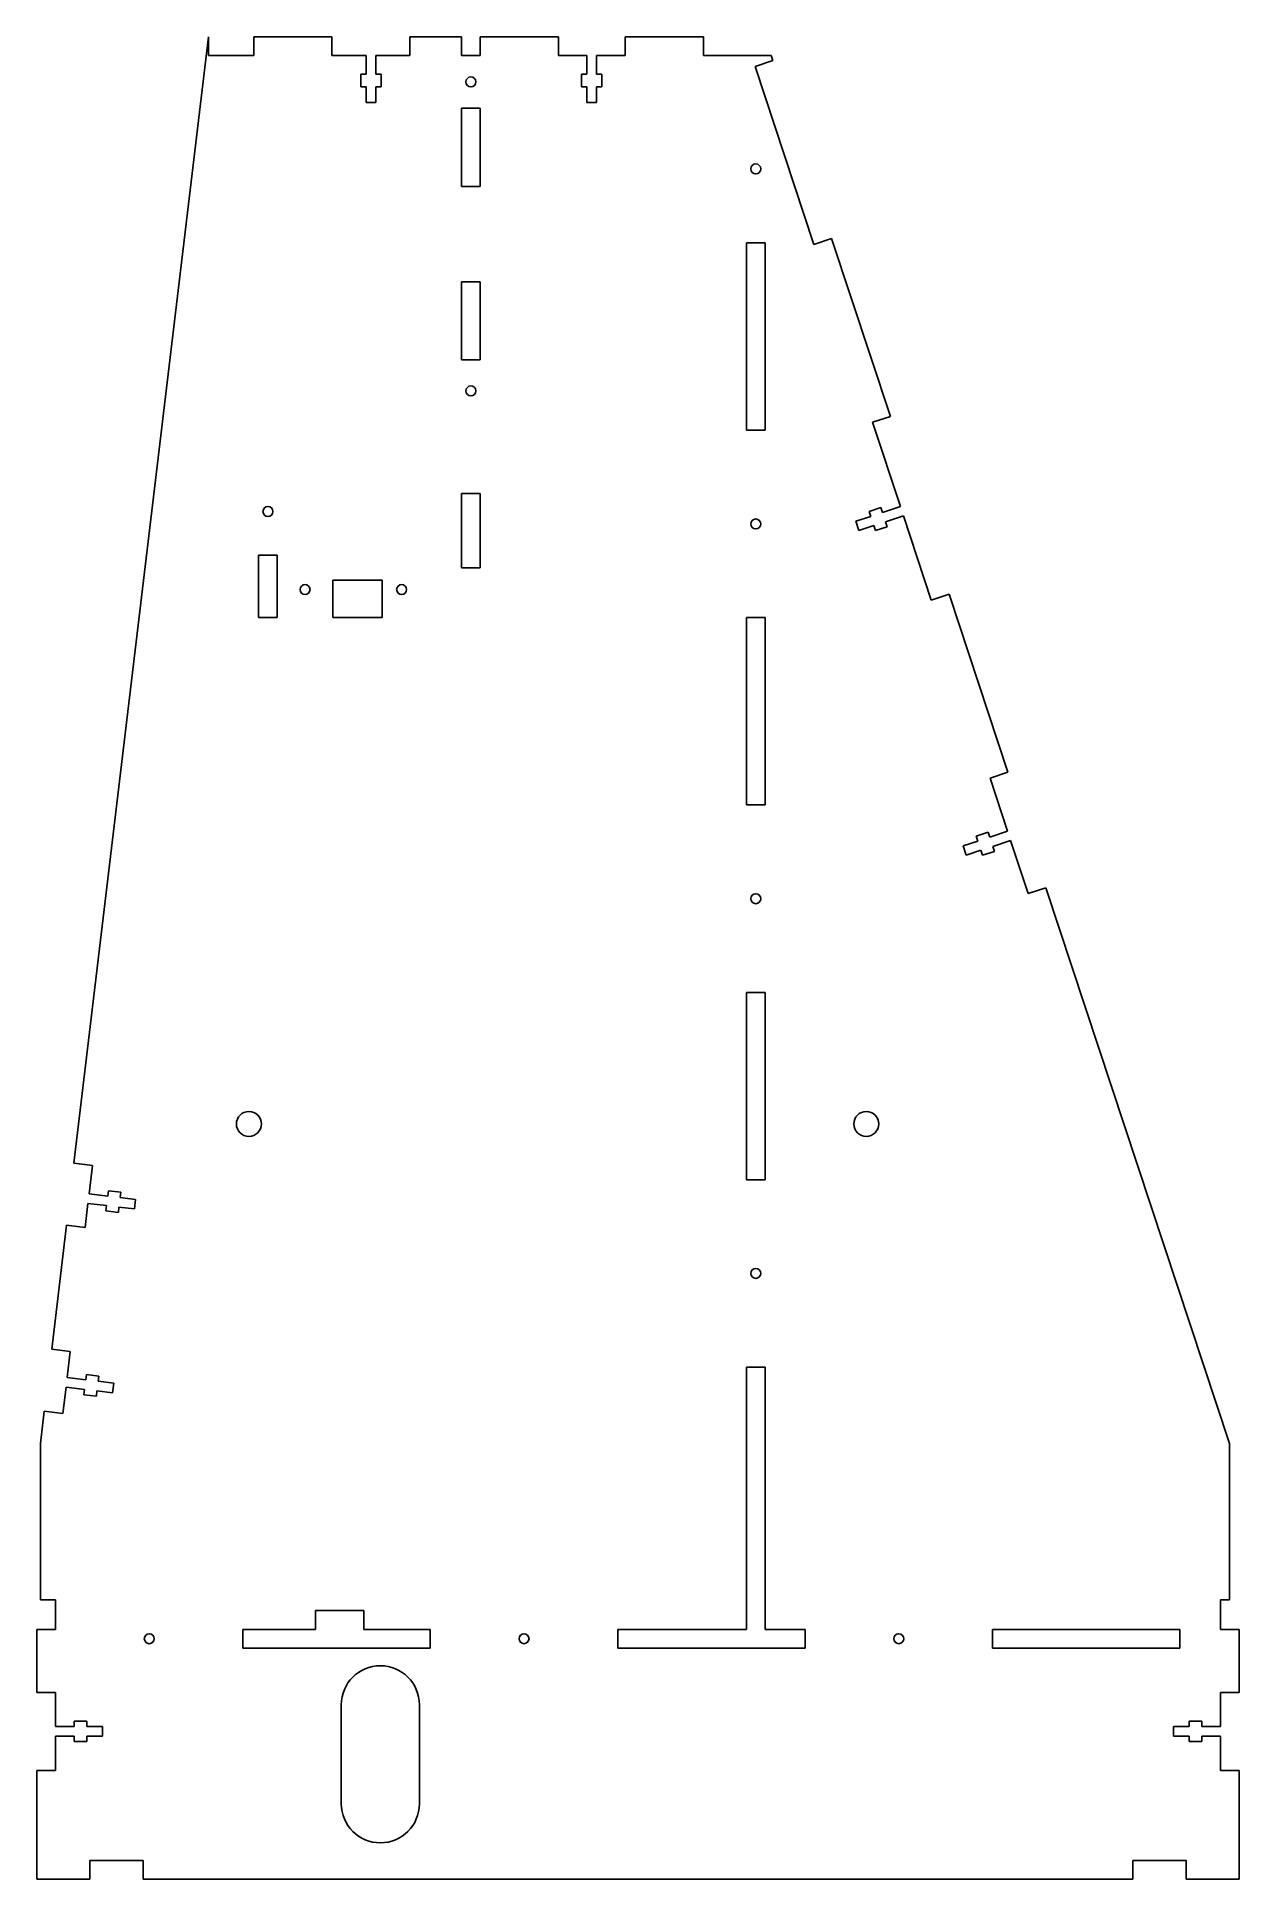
# Model space of a CAD drawing. Extents: x -110 to 275, y -80 to 510.
import ezdxf

# ---------------------------------------------------------------- set-up
doc = ezdxf.new("R2010")
doc.units = 0
doc.header["$MEASUREMENT"] = 0
doc.layers.add('VISIBLE', color=7, linetype='CONTINUOUS')

msp = doc.modelspace()

# ---------------------------------------------------------------- linework, layer by layer
at = {"layer": 'VISIBLE'}
for p, q in [((-55, 510), (-98.13, 149.29)), ((-55, 504), (-55, 510)), ((-40.52, 510), (-15.52, 510)), ((-40.52, 504), (-40.52, 510)), ((-15.52, 510), (-15.52, 504)), ((9.48, 510), (26, 510)), ((9.48, 504), (9.48, 510)), ((26, 510), (26, 504)), ((32, 510), (57, 510)), ((32, 504), (32, 510)), ((57, 510), (57, 504)), ((78.43, 510), (103.43, 510)), ((78.43, 510), (78.43, 504)), ((103.43, 504), (103.43, 510)), ((-40.52, 504), (-55, 504)), ((-4.57, 504), (-15.52, 504)), ((-4.57, 504), (-4.57, 498)), ((9.48, 504), (-1.47, 504)), ((-1.47, 504), (-1.47, 498)), ((32, 504), (26, 504)), ((66.16, 504), (57, 504)), ((66.16, 504), (66.16, 498)), ((78.43, 504), (69.26, 504)), ((69.26, 504), (69.26, 498)), ((125.18, 504), (103.43, 504)), ((120.01, 500.52), (125.71, 502.4)), ((125.71, 502.4), (125.18, 504)), ((-6.27, 498), (-6.27, 494)), ((-4.57, 498), (-6.27, 498)), ((0.23, 498), (-1.47, 498)), ((0.23, 498), (0.23, 494)), ((64.46, 498), (64.46, 494)), ((66.16, 498), (64.46, 498)), ((70.96, 498), (69.26, 498)), ((70.96, 498), (70.96, 494)), ((138.81, 443.54), (120.01, 500.52)), ((-4.57, 494), (-6.27, 494)), ((-4.57, 494), (-4.57, 489)), ((0.23, 494), (-1.47, 494)), ((-1.47, 494), (-1.47, 489)), ((66.16, 494), (64.46, 494)), ((66.16, 494), (66.16, 489)), ((70.96, 494), (69.26, 494)), ((69.26, 494), (69.26, 489)), ((-4.57, 489), (-1.47, 489)), ((26, 487.11), (32, 487.11)), ((26, 487.11), (26, 462.11)), ((32, 487.11), (32, 462.11)), ((66.16, 489), (69.26, 489)), ((26, 462.11), (32, 462.11)), ((117.2, 444), (117.2, 384)), ((117.2, 444), (123.2, 444)), ((123.2, 444), (123.2, 384)), ((138.81, 443.54), (144.51, 445.43)), ((163.31, 388.45), (144.51, 445.43)), ((26, 406.51), (26, 431.51)), ((32, 431.51), (26, 431.51)), ((32, 406.51), (32, 431.51)), ((32, 406.51), (26, 406.51)), ((123.2, 384), (117.2, 384)), ((157.61, 386.57), (163.31, 388.45)), ((166.53, 359.55), (157.61, 386.57)), ((26, 340), (26, 363.76)), ((26, 363.76), (32, 363.76)), ((32, 340), (32, 363.76)), ((157.03, 356.42), (152.29, 354.85)), ((152.29, 354.85), (153.26, 351.91)), ((160.3, 359.28), (156.5, 358.03)), ((157.03, 356.42), (156.5, 358.03)), ((160.83, 357.67), (160.3, 359.28)), ((166.53, 359.55), (160.83, 357.67)), ((167.5, 356.61), (161.8, 354.73)), ((162.34, 353.11), (161.8, 354.73)), ((176.42, 329.59), (167.5, 356.61)), ((158.01, 353.47), (153.26, 351.91)), ((158.54, 351.86), (158.01, 353.47)), ((162.34, 353.11), (158.54, 351.86)), ((-33, 344), (-39, 344)), ((-39, 344), (-39, 324)), ((-33, 324), (-33, 344)), ((26, 340), (32, 340)), ((-15.23, 324), (-15.23, 336)), ((0.62, 336), (-15.23, 336)), ((0.62, 324), (0.62, 336)), ((176.42, 329.59), (182.11, 331.47)), ((200.92, 274.49), (182.11, 331.47)), ((-33, 324), (-39, 324)), ((0.62, 324), (-15.23, 324)), ((117.2, 324), (117.2, 264)), ((117.2, 324), (123.2, 324)), ((123.2, 324), (123.2, 264)), ((195.22, 272.61), (200.92, 274.49)), ((200.84, 255.59), (195.22, 272.61)), ((123.2, 264), (117.2, 264)), ((194.61, 255.32), (190.81, 254.07)), ((191.34, 252.45), (190.81, 254.07)), ((195.14, 253.71), (194.61, 255.32)), ((200.84, 255.59), (195.14, 253.71)), ((191.34, 252.45), (186.59, 250.89)), ((186.59, 250.89), (187.56, 247.94)), ((192.31, 249.51), (187.56, 247.94)), ((192.85, 247.9), (192.31, 249.51)), ((196.64, 249.15), (192.85, 247.9)), ((201.81, 252.64), (196.11, 250.76)), ((196.64, 249.15), (196.11, 250.76)), ((207.43, 235.62), (201.81, 252.64)), ((207.43, 235.62), (213.13, 237.5)), ((271.88, 59.47), (213.13, 237.5)), ((117.2, 204), (117.2, 144)), ((117.2, 204), (123.2, 204)), ((123.2, 204), (123.2, 144)), ((-98.13, 149.29), (-92.17, 148.58)), ((-92.17, 148.58), (-93.26, 139.48)), ((123.2, 144), (117.2, 144)), ((-93.63, 136.4), (-94.54, 128.72)), ((-93.63, 136.4), (-87.67, 135.69)), ((-93.26, 139.48), (-87.3, 138.77)), ((-87.3, 138.77), (-87.1, 140.45)), ((-87.1, 140.45), (-83.13, 139.98)), ((-83.33, 138.29), (-83.13, 139.98)), ((-83.33, 138.29), (-78.36, 137.7)), ((-78.36, 137.7), (-78.73, 134.62)), ((-87.87, 134), (-87.67, 135.69)), ((-87.87, 134), (-83.9, 133.52)), ((-83.9, 133.52), (-83.7, 135.21)), ((-83.7, 135.21), (-78.73, 134.62)), ((-100.5, 129.43), (-105.25, 89.72)), ((-94.54, 128.72), (-100.5, 129.43)), ((-105.25, 89.72), (-99.29, 89)), ((-99.29, 89), (-100.3, 80.61)), ((117.2, 84), (123.2, 84)), ((117.2, 84), (117.2, 0)), ((123.2, 84), (123.2, 0)), ((-100.66, 77.54), (-101.67, 69.15)), ((-100.66, 77.54), (-94.71, 76.82)), ((-100.3, 80.61), (-94.34, 79.9)), ((-94.71, 76.82), (-94.91, 75.14)), ((-94.14, 81.59), (-94.34, 79.9)), ((-94.14, 81.59), (-90.17, 81.12)), ((-90.17, 81.12), (-90.37, 79.43)), ((-90.37, 79.43), (-85.4, 78.83)), ((-85.77, 75.76), (-85.4, 78.83)), ((-94.91, 75.14), (-90.94, 74.66)), ((-90.74, 76.35), (-90.94, 74.66)), ((-90.74, 76.35), (-85.77, 75.76)), ((-107.63, 69.86), (-108.87, 59.47)), ((-101.67, 69.15), (-107.63, 69.86)), ((-108.87, 9.47), (-108.87, 59.47)), ((271.88, 9.47), (271.88, 59.47)), ((-104, 9.47), (-108.87, 9.47)), ((-104, 9.47), (-104, 0)), ((-20.8, 6), (-20.8, 0)), ((-20.8, 6), (-5.31, 6)), ((-5.31, 6), (-5.31, 0)), ((269, 0), (269, 9.47)), ((269, 9.47), (271.88, 9.47)), ((-104, 0), (-110, 0)), ((-110, -20.19), (-110, 0)), ((-44, -6), (-44, 0)), ((-20.8, 0), (-44, 0)), ((16, 0), (-5.31, 0)), ((16, 0), (16, -6)), ((76, -6), (76, 0)), ((117.2, 0), (76, 0)), ((136, 0), (123.2, 0)), ((196, -6), (196, 0)), ((256, 0), (196, 0)), ((256, 0), (256, -6)), ((269, 0), (275, 0)), ((275, -20.19), (275, 0)), ((136, 0), (136, -6)), ((16, -6), (-44, -6)), ((136, -6), (76, -6)), ((256, -6), (196, -6)), ((-104, -20.19), (-110, -20.19)), ((-104, -20.19), (-104, -31.14)), ((269, -31.14), (269, -20.19)), ((269, -20.19), (275, -20.19)), ((-98, -29.44), (-98, -31.14)), ((-98, -29.44), (-94, -29.44)), ((-94, -29.44), (-94, -31.14)), ((-12.5, -24.14), (-12.5, -55.86)), ((12.5, -24.14), (12.5, -55.86)), ((259, -29.44), (259, -31.14)), ((263, -29.44), (259, -29.44)), ((263, -29.44), (263, -31.14)), ((-104, -31.14), (-98, -31.14)), ((-104, -34.24), (-98, -34.24)), ((-104, -34.24), (-104, -45.19)), ((-98, -34.24), (-98, -35.94)), ((-94, -31.14), (-89, -31.14)), ((-94, -34.24), (-89, -34.24)), ((-94, -34.24), (-94, -35.94)), ((-89, -34.24), (-89, -31.14)), ((254, -34.24), (254, -31.14)), ((259, -31.14), (254, -31.14)), ((259, -34.24), (254, -34.24)), ((259, -34.24), (259, -35.94)), ((269, -31.14), (263, -31.14)), ((269, -34.24), (263, -34.24)), ((263, -34.24), (263, -35.94)), ((269, -45.19), (269, -34.24)), ((-98, -35.94), (-94, -35.94)), ((263, -35.94), (259, -35.94)), ((-104, -45.19), (-110, -45.19)), ((-110, -80), (-110, -45.19)), ((269, -45.19), (275, -45.19)), ((275, -80), (275, -45.19)), ((-93, -74), (-93, -80)), ((-93, -74), (-76, -74)), ((-76, -80), (-76, -74)), ((241, -80), (241, -74)), ((241, -74), (258, -74)), ((258, -74), (258, -80)), ((-110, -80), (-93, -80)), ((-76, -80), (241, -80)), ((258, -80), (275, -80))]:
    msp.add_line(p, q, dxfattribs=at)
for centre, radius in [((29, 495.56), 1.6), ((120.2, 467.72), 1.6), ((29, 396.61), 1.6), ((-36, 358), 1.6), ((120.2, 354), 1.6), ((-24.12, 333), 1.6), ((6.81, 333), 1.6), ((120.2, 234), 1.6), ((-42.11, 161.85), 4), ((155.6, 161.85), 4), ((120.2, 114), 1.6), ((-74, -3), 1.6), ((46, -3), 1.6), ((166, -3), 1.6)]:
    msp.add_circle(centre, radius, dxfattribs=at)
for centre, start, end in [((0, -24.14), 0, 180), ((0, -55.86), 180, 0)]:
    msp.add_arc(centre, 12.5, start, end, dxfattribs=at)

doc.saveas('drawing.dxf')
